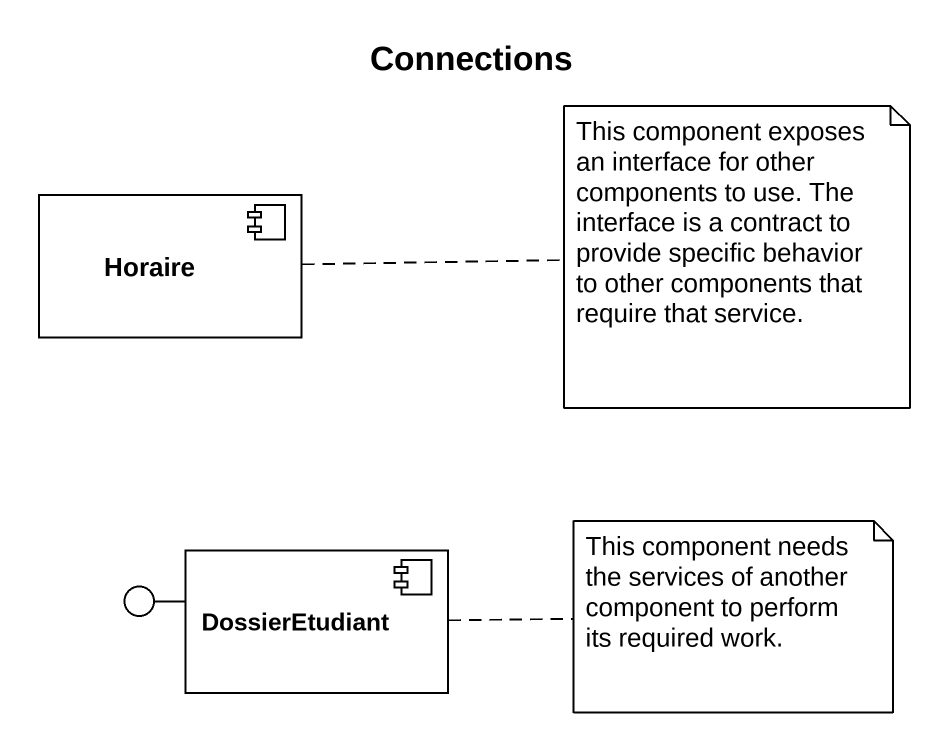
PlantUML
@startuml
title Connections
component Horaire
component DossierEtudiant
() " " as lollipop1
DossierEtudiant -left- lollipop1
note right of Horaire : This component exposes an interface for other components to use. The interface is a contract to provide specific behavior to other components that require that service.
note right of DossierEtudiant : This component needs the services of another component to perform its required work.
@enduml
